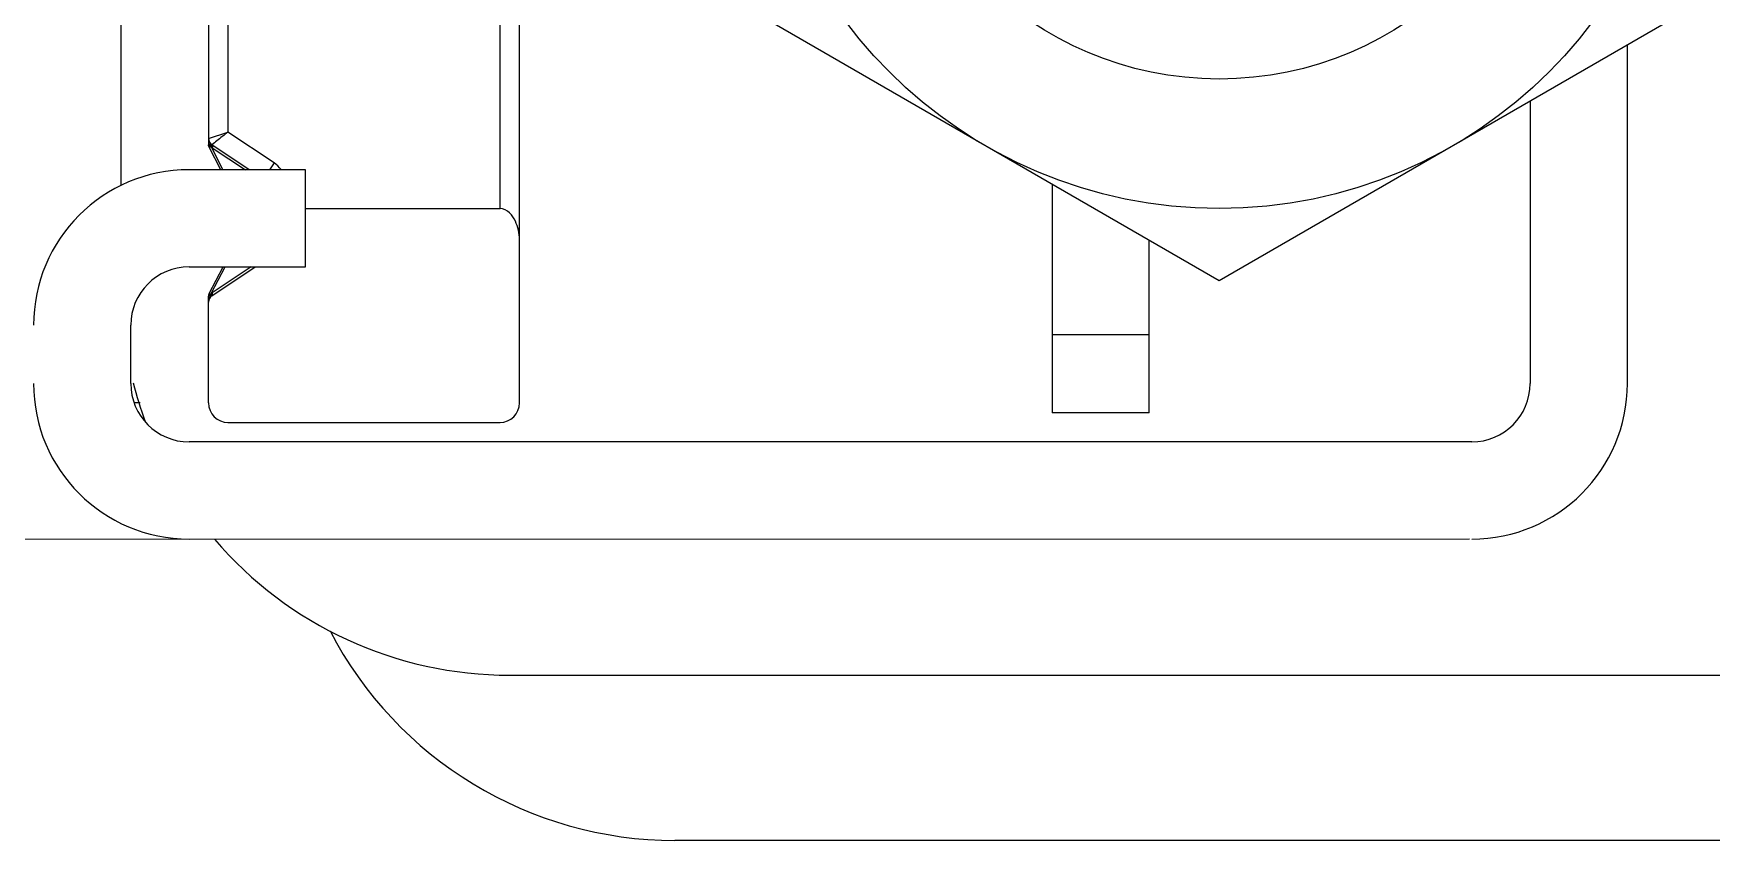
# Model space of a CAD drawing. Extents: x 27938 to 1507990, y 110129 to 923079.
# Drawn here: x 669649.7 to 670002.7, y 357961.9 to 358131.6 of the extents above; entities that cross this region are included whole.
import ezdxf

# ---------------------------------------------------------------- set-up
doc = ezdxf.new("R2010")
doc.units = 0
doc.header["$LTSCALE"] = 1000
doc.header["$MEASUREMENT"] = 0

msp = doc.modelspace()

# ---------------------------------------------------------------- linework, layer by layer
for p, q in [((669686.49, 358276.23), (669686.49, 358108.21)), ((669690.58, 358274.92), (669690.58, 358110.84)), ((669747.82, 358094.75), (669747.82, 358172.26)), ((669751.91, 358053.86), (669751.91, 358169.42)), ((669668.09, 358099.61), (669668.09, 358155.38)), ((669899.11, 358079.56), (669800.97, 358136.22)), ((669997.24, 358136.22), (669899.11, 358079.56)), ((669984.97, 358057.95), (669984.97, 358129.14)), ((669964.53, 358117.34), (669964.53, 358057.95)), ((669686.49, 358109.52), (669690.58, 358110.84)), ((669700.3, 358104.36), (669690.58, 358110.84)), ((669686.96, 358107.83), (669686.63, 358107.63)), ((669689.12, 358102.92), (669686.63, 358107.64)), ((669686.95, 358107.81), (669686.99, 358107.77)), ((669686.99, 358107.77), (669687.02, 358107.73)), ((669687.05, 358108.27), (669687.01, 358108.33)), ((669687.11, 358107.97), (669687.02, 358107.73)), ((669687.02, 358107.73), (669689.54, 358102.92)), ((669687.06, 358108.22), (669687.05, 358108.27)), ((669695.08, 358102.92), (669687.22, 358108.16)), ((669687.28, 358107.53), (669694.27, 358102.92)), ((669706.93, 358102.92), (669682.4, 358102.92)), ((669700.3, 358104.36), (669699.34, 358102.92)), ((669706.93, 358082.48), (669706.93, 358102.92)), ((669863.94, 358099.87), (669863.94, 358051.81)), ((669706.93, 358094.75), (669747.82, 358094.75)), ((669884.39, 358051.81), (669884.39, 358088.06)), ((669682.4, 358082.48), (669706.93, 358082.48)), ((669686.63, 358076.92), (669689.57, 358082.48)), ((669687.05, 358076.88), (669689.99, 358082.48)), ((669687.22, 358076.42), (669696.3, 358082.48)), ((669695.47, 358082.48), (669687.28, 358077.05)), ((669686.74, 358076.67), (669686.89, 358076.74)), ((669687.05, 358076.88), (669686.95, 358076.75)), ((669687.13, 358076.64), (669687.05, 358076.88)), ((669686.49, 358075.07), (669686.49, 358076.35)), ((669686.49, 358053.86), (669686.49, 358075.06)), ((669686.78, 358076.21), (669686.63, 358075.76)), ((669670.13, 358057.95), (669670.13, 358070.21)), ((669884.39, 358068.17), (669863.94, 358068.17)), ((669672.1, 358053.86), (669670.89, 358053.86)), ((669690.58, 358049.77), (669747.82, 358049.77)), ((669884.39, 358051.81), (669863.94, 358051.81)), ((669952.26, 358045.68), (669682.4, 358045.68)), ((669951.74, 358025.24), (668958.73, 358025.05)), ((669749.87, 357996.62), (670093.65, 357996.62)), ((670013.59, 357961.86), (669784.62, 357961.86))]:
    msp.add_line(p, q)
for radius in [98.13, 70.88]:
    msp.add_circle((669899.11, 358192.88), radius)
for centre, radius, start, end in [((669690.22, 358109.52), 3.73, 179.9603, 189.4682), ((669688.12, 358109.52), 1.64, 180, 236.3099), ((669689.42, 358109.32), 2.91, 198.3861, 202.9192), ((669687.2, 358108.76), 0.96, 235.2626, 237.3148), ((669687.27, 358108.86), 1.08, 237.2542, 240.8239), ((669689.13, 358109.2), 2.59, 202.9098, 207.7391), ((669687.21, 358108.76), 0.965, 240.8148, 245.1876), ((669687.17, 358108.65), 0.853, 245.1804, 250.3543), ((669688.97, 358109.11), 2.41, 207.7889, 208.824), ((669688.86, 358109.06), 2.28, 208.8038, 212.2564), ((669687.13, 358108.56), 0.75, 250.338, 256.9912), ((669688.85, 358109.91), 2.85, 230.0267, 236.6343), ((669682.4, 358070.21), 32.71, 90, 180), ((669697.12, 358099.59), 5.72, 35.8765, 56.3099), ((669682.4, 358070.21), 12.27, 90, 180), ((669734.69, 358062.26), 49.89, 163.1105, 163.3846), ((669687.18, 358075.95), 0.834, 106.0364, 109.7696), ((669688.87, 358074.65), 2.88, 123.5501, 129.2239), ((669688.12, 358075.06), 1.64, 123.6901, 180), ((669668.76, 358081.94), 18.91, 342.3685, 343.3734), ((669682.4, 358057.95), 32.71, 180, 270), ((669682.4, 358057.95), 12.27, 180, 270), ((669749.87, 358078.39), 81.78, 194.375, 200.3315), ((669952.26, 358057.95), 32.71, 270, 0), ((669952.26, 358057.95), 12.27, 270, 0), ((669690.58, 358053.86), 4.09, 180, 270), ((669747.82, 358053.86), 4.09, 270, 0), ((669749.87, 358078.39), 81.78, 220.5827, 270), ((669784.62, 358043.64), 81.78, 207.4589, 270)]:
    msp.add_arc(centre, radius, start, end)
for points in [[(669686.66, 358108.41), (669686.61, 358108.57), (669686.57, 358108.74), (669686.54, 358108.91)], [(669686.49, 358108.21), (669686.49, 358108.11), (669686.57, 358108.02), (669686.66, 358107.97)], [(669686.63, 358107.64), (669686.57, 358107.76), (669686.51, 358107.88), (669686.51, 358108.02)], [(669686.63, 358076.92), (669686.57, 358076.8), (669686.51, 358076.68), (669686.51, 358076.55)]]:
    msp.add_open_spline(points, degree=3)
for points, knots in [([(669690.58, 358110.84), (669689.79, 358110.22), (669688.65, 358109.36), (669687.58, 358108.4), (669687.22, 358108.16)], [0, 0, 0, 0, 0.698346, 1, 1, 1, 1]), ([(669686.51, 358108.02), (669686.51, 358108.04), (669686.51, 358108.1), (669686.53, 358108.16), (669686.55, 358108.19)], [0, 0, 0, 0, 0.48312, 1, 1, 1, 1]), ([(669686.95, 358107.81), (669686.97, 358107.85), (669687.02, 358107.98), (669687.06, 358108.12), (669687.06, 358108.22)], [0, 0, 0, 0, 0.307942, 1, 1, 1, 1]), ([(669687.07, 358108.27), (669687.12, 358108.23), (669687.14, 358108.1), (669687.12, 358108), (669687.11, 358107.97)], [0, 0, 0, 0, 0.671481, 1, 1, 1, 1]), ([(669687.31, 358108.03), (669687.32, 358108), (669687.36, 358107.83), (669687.32, 358107.66), (669687.28, 358107.53)], [0, 0, 0, 0, 0.201666, 1, 1, 1, 1]), ([(669751.91, 358088.26), (669751.91, 358088.91), (669751.76, 358090.23), (669751.1, 358092.16), (669749.97, 358093.96), (669748.56, 358094.75), (669747.82, 358094.75)], [0, 0, 0, 0, 0.235531, 0.478205, 0.731471, 1, 1, 1, 1]), ([(669686.49, 358076.35), (669686.49, 358076.44), (669686.59, 358076.57), (669686.71, 358076.64), (669686.74, 358076.67)], [0, 0, 0, 0, 0.684585, 1, 1, 1, 1]), ([(669686.63, 358076.92), (669686.65, 358076.94), (669686.77, 358076.8), (669686.87, 358076.79), (669686.95, 358076.75)], [0, 0, 0, 0, 0.259642, 1, 1, 1, 1]), ([(669687.09, 358076.33), (669687.14, 358076.37), (669687.16, 358076.5), (669687.14, 358076.6), (669687.13, 358076.64)], [0, 0, 0, 0, 0.67298, 1, 1, 1, 1]), ([(669687.31, 358076.56), (669687.32, 358076.59), (669687.35, 358076.75), (669687.32, 358076.92), (669687.28, 358077.05)], [0, 0, 0, 0, 0.200998, 1, 1, 1, 1]), ([(669686.51, 358076.55), (669686.51, 358076.52), (669686.51, 358076.46), (669686.53, 358076.4), (669686.55, 358076.38)], [0, 0, 0, 0, 0.483166, 1, 1, 1, 1]), ([(669686.51, 358076.55), (669686.51, 358076.52), (669686.51, 358076.46), (669686.53, 358076.4), (669686.55, 358076.38)], [0, 0, 0, 0, 0.483166, 1, 1, 1, 1]), ([(669686.51, 358076.55), (669686.51, 358076.52), (669686.51, 358076.46), (669686.53, 358076.4), (669686.55, 358076.38)], [0, 0, 0, 0, 0.483166, 1, 1, 1, 1]), ([(669686.51, 358076.55), (669686.51, 358076.52), (669686.51, 358076.46), (669686.53, 358076.4), (669686.55, 358076.38)], [0, 0, 0, 0, 0.483166, 1, 1, 1, 1])]:
    msp.add_open_spline(points, degree=3, knots=knots)

doc.saveas('drawing.dxf')
